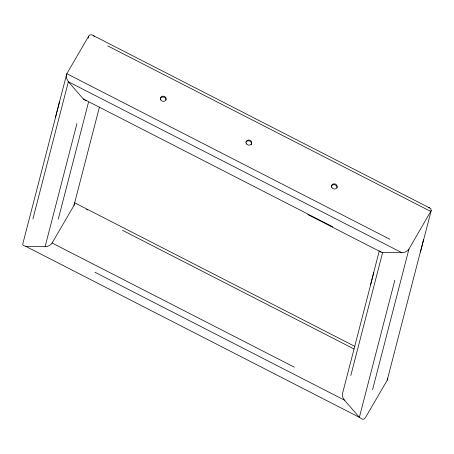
<?xml version="1.0" encoding="UTF-8"?>
<svg xmlns="http://www.w3.org/2000/svg" width="454" height="454" viewBox="0 0 454 454"><rect width="100%" height="100%" fill="white"/><g stroke="black" fill="none" stroke-linecap="round" stroke-linejoin="round"><path stroke-width="0.68" d="M74.45 203.727L73.985 205.446L52.102 243.015C50.587 245.319 47.795 246.59 45.094 246.692L25.804 246.369L23.233 245.461L22.7 244.246L59.553 101.832M420.421 252.14L431.215 210.571L430.767 208.539L91.759 34.788L90.113 34.884L88.712 36.121L66.829 73.696L55.411 117.438M66.415 74.717L66.5 78.162L68.372 81.754L83.298 98.961L86.169 100.839M387.756 378.125L387.171 380.304L365.288 417.879L363.887 419.116L362.241 419.212L359.369 417.334L344.444 400.122C342.708 397.937 341.607 394.719 342.901 392.063L373.829 272.474M370.504 284.913L379.283 250.818M32.898 218.93L68.372 81.754L401.938 252.719C404.645 252.611 407.437 251.346 408.952 249.042L431.215 210.571M88.184 38.181L88.712 36.121M45.094 246.692L76.93 123.584M58.288 219.1L88.507 102.241M73.985 205.446L99.432 107.042M350.811 375.503L382.648 252.396L401.938 252.719M394.844 280.152L359.369 417.334L25.804 246.369M372.564 389.736L408.952 249.042M387.171 380.304L423.554 239.61M428.196 207.631L429.66 207.87M307.767 214.549L381.19 252.157L382.648 252.396M107.723 45.865L430.835 211.473M66.829 73.696L389.941 239.303M83.298 98.961L332.759 226.818M74.694 202.807L354.92 346.43M86.476 209.362L87.736 210.003M122.449 230.286L354.086 349.007M52.102 243.015L294.436 367.224M94.982 272.264L344.444 400.122M380.083 251.482L381.19 252.157M93.286 35.463L94.631 36.666M331.272 186.872A2.9 2.588 14.5 0 1 334.422 184.682A2.9 2.588 14.5 0 1 337.01 187.655M246.045 142.113A2.9 2.588 14.5 0 1 249.927 141.171A2.9 2.588 14.5 0 1 251.181 144.741M160.217 99.199A2.9 2.588 14.5 0 1 163.361 97.008A2.9 2.588 14.5 0 1 165.954 99.982M331.942 187.712A2.9 2.588 14.5 0 0 336.925 187.735A2.9 2.588 14.5 0 0 334.218 183.808A2.9 2.588 14.5 0 0 331.942 187.712M246.414 143.878A2.9 2.588 14.5 0 0 251.397 143.895A2.9 2.588 14.5 0 0 248.684 139.974A2.9 2.588 14.5 0 0 246.414 143.878M160.881 100.039A2.9 2.588 14.5 0 0 165.869 100.062A2.9 2.588 14.5 0 0 163.156 96.135A2.9 2.588 14.5 0 0 160.881 100.039"/></g></svg>
